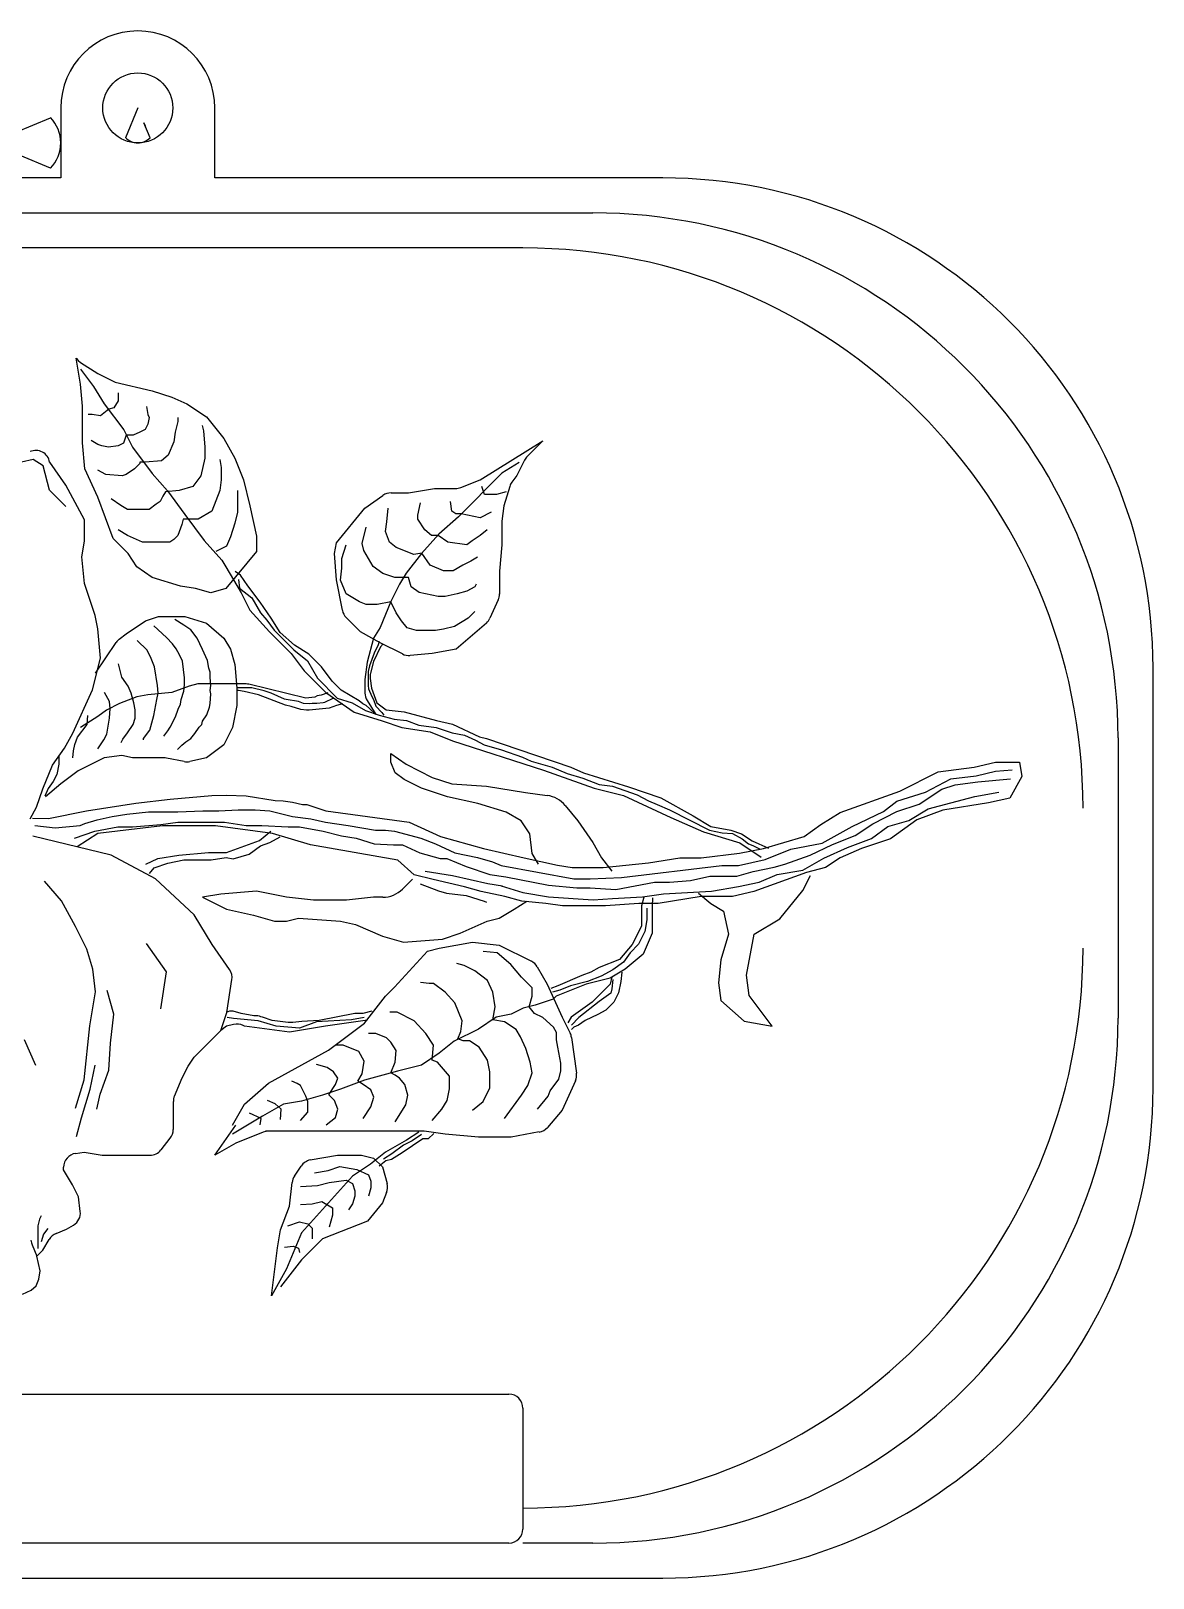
# Model space of a CAD drawing. Extents: x 19 to 164, y 19 to 130.
# Drawn here: x 83.9 to 164.1, y 19 to 129.6 of the extents above; entities that cross this region are included whole.
import ezdxf

# ---------------------------------------------------------------- set-up
doc = ezdxf.new("R2010")
doc.units = 0
doc.layers.add('WHITE', color=7, linetype='CONTINUOUS')

msp = doc.modelspace()

# ---------------------------------------------------------------- linework, layer by layer
at = {"layer": 'WHITE', "linetype": 'CONTINUOUS'}
for p, q in [((86.05, 124.05), (86.05, 121.55)), ((91.55, 124.05), (90.67, 121.92)), ((97.05, 119.05), (97.05, 124.05)), ((80.97, 121.55), (85.31, 123.35)), ((92.43, 121.92), (91.99, 122.98)), ((91.99, 122.98), (92.09, 122.75)), ((85.31, 119.75), (83.14, 120.65)), ((86.05, 121.55), (86.05, 119.05)), ((86.05, 119.05), (54.05, 119.05)), ((129.05, 119.05), (97.05, 119.05)), ((59.05, 116.55), (124.05, 116.55)), ((119.05, 114.05), (64.05, 114.05)), ((87.46, 104.32), (87.15, 106.18)), ((87.15, 106.18), (87.3, 106.02)), ((87.3, 106.02), (87.46, 105.87)), ((87.46, 105.87), (88.7, 105.09)), ((87.46, 105.4), (88.39, 104.16)), ((88.7, 105.09), (89.94, 104.47)), ((87.61, 102.76), (87.46, 104.32)), ((88.39, 104.16), (89.16, 102.92)), ((89.94, 104.47), (92.57, 103.85)), ((89.16, 102.92), (90.56, 101.06)), ((90.14, 103.12), (89.85, 102.63)), ((90.14, 103.7), (90.14, 103.12)), ((92.57, 103.85), (93.97, 103.39)), ((93.97, 103.39), (95.05, 102.92)), ((95.05, 102.92), (96.45, 101.99)), ((87.61, 100.13), (87.61, 102.76)), ((88.3, 102.15), (88.01, 102.15)), ((88.88, 102.05), (88.3, 102.15)), ((89.47, 102.53), (88.88, 102.05)), ((89.85, 102.63), (89.47, 102.53)), ((92.18, 102.73), (92.27, 102.15)), ((92.27, 102.15), (92.37, 101.95)), ((92.37, 101.95), (92.27, 101.47)), ((94.41, 101.95), (94.41, 101.66)), ((96.45, 101.99), (97.69, 100.44)), ((90.72, 100.69), (90.53, 100.11)), ((90.56, 101.06), (91.18, 99.82)), ((91.21, 100.69), (90.72, 100.69)), ((91.69, 100.89), (91.21, 100.69)), ((92.08, 101.08), (91.69, 100.89)), ((92.27, 101.47), (92.08, 101.08)), ((94.21, 100.89), (94.12, 100.21)), ((94.41, 101.66), (94.21, 100.89)), ((96.15, 101.37), (96.25, 100.98)), ((96.25, 100.98), (96.34, 99.82)), ((87.77, 98.27), (87.61, 100.13)), ((88.69, 100.01), (88.21, 100.3)), ((88.98, 99.92), (88.69, 100.01)), ((89.46, 99.82), (88.98, 99.92)), ((90.14, 99.92), (89.46, 99.82)), ((90.53, 100.11), (90.14, 99.92)), ((91.18, 99.82), (92.57, 97.95)), ((94.12, 100.21), (93.73, 99.24)), ((96.34, 99.82), (96.34, 99.04)), ((97.69, 100.44), (98.47, 99.04)), ((115.99, 97.49), (120.48, 100.28)), ((119.92, 99.72), (119.36, 99.16)), ((120.48, 100.28), (119.92, 99.72)), ((84.07, 98.93), (83.25, 98.75)), ((84.79, 98.48), (84.07, 98.93)), ((85.24, 96.76), (84.79, 98.48)), ((86.41, 97.1), (85.26, 98.76)), ((91.69, 98.66), (91.31, 98.27)), ((92.08, 98.75), (91.69, 98.75)), ((91.69, 98.75), (91.69, 98.66)), ((93.24, 98.85), (92.08, 98.75)), ((93.73, 99.24), (93.24, 98.85)), ((96.34, 99.04), (96.05, 97.78)), ((97.41, 98.95), (97.51, 98.37)), ((97.51, 98.37), (97.51, 97.49)), ((98.47, 99.04), (99.09, 97.49)), ((118.78, 98.73), (117.54, 97.96)), ((119.17, 98.9), (118.62, 97.8)), ((88.7, 96.25), (87.77, 98.27)), ((89.27, 97.88), (88.69, 98.17)), ((90.43, 97.78), (89.27, 97.88)), ((90.72, 97.88), (90.43, 97.78)), ((91.31, 98.27), (90.72, 97.88)), ((92.57, 97.95), (93.66, 96.71)), ((96.05, 97.78), (95.47, 97.01)), ((97.51, 97.49), (97.41, 96.72)), ((99.09, 97.49), (99.55, 95.63)), ((117.54, 97.96), (114.44, 94.85)), ((114.62, 96.94), (115.99, 97.49)), ((118.62, 97.8), (118.26, 97.32)), ((86.41, 95.59), (85.24, 96.76)), ((87.74, 94.63), (86.41, 97.1)), ((89.78, 93.3), (88.7, 96.25)), ((90.34, 95.65), (89.66, 96.14)), ((93.34, 96.33), (93.15, 95.94)), ((93.53, 96.62), (93.34, 96.33)), ((94.5, 96.72), (93.53, 96.62)), ((93.66, 96.71), (94.9, 95.01)), ((95.47, 97.01), (94.5, 96.72)), ((97.41, 96.72), (96.83, 95.26)), ((98.67, 96.72), (98.67, 95.17)), ((107.77, 95.47), (109.06, 96.38)), ((109.64, 96.56), (110.87, 96.56)), ((110.87, 96.56), (112.73, 96.87)), ((112.73, 96.87), (114.24, 96.87)), ((116.3, 96.43), (116.11, 97.01)), ((117.17, 96.43), (116.3, 96.43)), ((117.85, 96.62), (117.17, 96.43)), ((118.11, 97.01), (117.69, 95.63)), ((90.82, 95.36), (90.34, 95.65)), ((92.37, 95.36), (90.82, 95.36)), ((92.86, 95.75), (92.37, 95.36)), ((93.15, 95.94), (92.86, 95.75)), ((96.83, 95.26), (95.86, 94.68)), ((98.67, 95.17), (98.47, 94.39)), ((99.55, 95.63), (100.02, 93.46)), ((105.75, 92.99), (107.77, 95.47)), ((109.33, 94.49), (109.42, 95.46)), ((111.55, 94.97), (111.75, 95.84)), ((113.98, 95.26), (113.88, 95.94)), ((114.27, 95.07), (113.98, 95.26)), ((114.65, 95.07), (114.27, 95.07)), ((116.01, 94.78), (114.65, 95.07)), ((116.79, 95.17), (116.01, 94.78)), ((117.69, 95.63), (117.54, 94.54)), ((87.74, 93.12), (87.74, 94.63)), ((94.7, 94.29), (94.41, 93.52)), ((94.79, 94.68), (94.7, 94.29)), ((95.86, 94.68), (94.79, 94.68)), ((94.9, 95.01), (96.3, 93.15)), ((98.47, 94.39), (98.18, 93.42)), ((107.58, 92.94), (107.87, 94.1)), ((109.23, 93.81), (109.33, 94.49)), ((111.55, 94.68), (111.55, 94.97)), ((112.04, 93.91), (111.55, 94.68)), ((114.44, 94.85), (113.04, 93.61)), ((117.54, 94.54), (117.54, 92.84)), ((87.55, 91.98), (87.74, 93.12)), ((90.87, 92.22), (89.78, 93.3)), ((90.82, 93.52), (90.14, 93.91)), ((91.89, 93.03), (90.82, 93.52)), ((93.83, 93.03), (91.89, 93.03)), ((94.12, 93.23), (93.83, 93.03)), ((94.41, 93.52), (94.12, 93.23)), ((96.3, 93.15), (97.54, 91.75)), ((98.18, 93.42), (97.89, 92.74)), ((100.02, 93.46), (100.02, 92.37)), ((105.6, 92.22), (105.75, 92.99)), ((106.13, 91.87), (106.42, 92.84)), ((107.68, 92.45), (107.58, 92.94)), ((109.52, 93.03), (109.23, 93.81)), ((110, 92.65), (109.52, 93.03)), ((113.04, 93.61), (111.8, 92.22)), ((112.52, 93.52), (112.04, 93.91)), ((113.01, 93.52), (112.52, 93.52)), ((113.69, 93.03), (113.01, 93.52)), ((115.04, 92.84), (113.69, 93.03)), ((115.43, 93.13), (115.04, 92.84)), ((116.01, 93.52), (115.43, 93.13)), ((116.5, 93.91), (116.01, 93.52)), ((117.54, 92.84), (117.38, 90.97)), ((87.74, 90.08), (87.55, 91.98)), ((91.49, 91.28), (90.87, 92.22)), ((97.89, 92.74), (97.12, 92.36)), ((97.54, 91.75), (97.84, 91.28)), ((100.02, 92.37), (97.84, 89.73)), ((105.75, 90.35), (105.6, 92.22)), ((106.13, 91.19), (106.13, 91.87)), ((108.36, 91.29), (107.68, 92.45)), ((111.26, 92.16), (110, 92.65)), ((111.8, 92.22), (110.71, 90.82)), ((111.84, 92.26), (111.26, 92.16)), ((112.43, 91.39), (111.84, 92.26)), ((115.82, 91.97), (115.33, 91.68)), ((92.57, 90.51), (91.49, 91.28)), ((97.84, 91.28), (98.93, 89.42)), ((98.89, 90.68), (98.51, 90.94)), ((99.4, 89.91), (98.89, 90.68)), ((106.03, 90.32), (106.13, 91.19)), ((109.04, 90.8), (108.36, 91.29)), ((109.91, 90.51), (109.04, 90.8)), ((110.71, 90.82), (110.25, 90.04)), ((113.39, 91), (112.43, 91.39)), ((114.07, 91), (113.39, 91)), ((114.75, 91.39), (114.07, 91)), ((115.33, 91.68), (114.75, 91.39)), ((117.38, 90.97), (117.38, 89.33)), ((88.5, 87.8), (87.74, 90.08)), ((94.59, 89.89), (92.57, 90.51)), ((95.67, 89.73), (94.59, 89.89)), ((96.76, 89.42), (95.67, 89.73)), ((97.84, 89.73), (96.76, 89.42)), ((98.73, 90.38), (98.82, 89.76)), ((98.82, 89.76), (99.7, 89.05)), ((100.3, 88.76), (99.4, 89.91)), ((106.16, 88.17), (105.75, 90.35)), ((106.42, 89.35), (106.03, 90.32)), ((110.25, 90.04), (109.63, 88.8)), ((110.88, 90.51), (109.91, 90.51)), ((111.07, 89.84), (110.88, 90.51)), ((111.65, 89.45), (111.07, 89.84)), ((115.04, 89.54), (114.36, 89.35)), ((115.62, 89.84), (115.04, 89.54)), ((115.72, 90.03), (115.62, 89.84)), ((98.93, 89.42), (99.55, 88.18)), ((99.7, 89.05), (100.32, 87.99)), ((101.07, 87.6), (100.3, 88.76)), ((107.39, 88.77), (106.42, 89.35)), ((107.87, 88.58), (107.39, 88.77)), ((108.65, 88.58), (107.87, 88.58)), ((109.62, 88.77), (108.65, 88.58)), ((109.63, 88.8), (108.86, 86.94)), ((110, 87.99), (109.62, 88.77)), ((113.01, 89.16), (111.65, 89.45)), ((113.49, 89.16), (113.01, 89.16)), ((114.36, 89.35), (113.49, 89.16)), ((117.29, 88.91), (116.7, 87.6)), ((88.69, 86.85), (88.5, 87.8)), ((90.71, 86.48), (92.11, 87.41)), ((92.11, 87.41), (93.04, 87.72)), ((93.04, 87.72), (94.9, 87.72)), ((94.84, 87.12), (94.19, 87.51)), ((94.9, 87.72), (96.45, 87.25)), ((99.55, 88.18), (100.95, 86.63)), ((100.32, 87.99), (100.76, 87.46)), ((100.76, 87.46), (101.29, 86.76)), ((101.71, 86.58), (101.07, 87.6)), ((107.46, 86.63), (106.44, 87.65)), ((110.39, 87.41), (110, 87.99)), ((110.78, 86.93), (110.39, 87.41)), ((115.14, 87.61), (114.17, 87.02)), ((115.62, 88.09), (115.14, 87.61)), ((88.88, 84.76), (88.69, 86.85)), ((90.23, 86.11), (90.71, 86.48)), ((93.6, 86.22), (92.7, 87.07)), ((94.04, 85.78), (93.6, 86.22)), ((95.34, 86.77), (94.84, 87.12)), ((95.78, 86.17), (95.34, 86.77)), ((96.45, 87.25), (97.69, 86.17)), ((100.95, 86.63), (102.5, 85.08)), ((101.29, 86.76), (102.7, 85.35)), ((102.74, 85.68), (101.71, 86.58)), ((108.86, 85.85), (107.46, 86.63)), ((108.86, 86.94), (108.39, 86.17)), ((111.46, 86.73), (110.78, 86.93)), ((112.81, 86.73), (111.46, 86.73)), ((113.39, 86.83), (112.81, 86.73)), ((114.17, 87.02), (113.39, 86.83)), ((116.45, 87.26), (114.28, 85.39)), ((88.54, 83.68), (90, 85.87)), ((92.21, 85.33), (91.51, 86.02)), ((92.51, 84.73), (92.21, 85.33)), ((94.29, 85.43), (94.04, 85.78)), ((94.54, 84.98), (94.29, 85.43)), ((96.18, 85.38), (95.78, 86.17)), ((96.53, 84.58), (96.18, 85.38)), ((97.69, 86.17), (98.16, 85.39)), ((98.16, 85.39), (98.47, 84.3)), ((102.7, 85.35), (103.67, 84.55)), ((103.76, 85.04), (102.74, 85.68)), ((108.39, 86.17), (107.92, 84.46)), ((108.42, 85.12), (108.1, 84.21)), ((108.89, 85.55), (108.38, 84.52)), ((108.72, 85.71), (108.42, 85.12)), ((108.78, 85.94), (108.72, 85.71)), ((110.46, 85.05), (108.86, 85.85)), ((109.08, 85.78), (108.89, 85.55)), ((114.28, 85.39), (112.58, 85.08)), ((88.31, 82.48), (88.88, 84.76)), ((90.42, 83.39), (90.17, 84.34)), ((92.75, 84.14), (92.51, 84.73)), ((92.95, 82.8), (92.75, 84.14)), ((94.74, 84.54), (94.54, 84.98)), ((94.89, 83.34), (94.74, 84.54)), ((96.63, 84.04), (96.53, 84.58)), ((96.72, 83.74), (96.63, 84.04)), ((98.47, 84.3), (98.62, 82.6)), ((102.5, 85.08), (103.43, 83.84)), ((103.67, 84.55), (104.38, 83.32)), ((104.66, 84.14), (103.76, 85.04)), ((105.43, 83.11), (104.66, 84.14)), ((107.92, 84.46), (107.77, 83.22)), ((108.1, 84.21), (108, 83.81)), ((108.38, 84.52), (108.17, 83.69)), ((112.58, 85.08), (110.99, 84.95)), ((164.05, 54.05), (164.05, 84.05)), ((90.87, 82.75), (90.42, 83.39)), ((94.89, 82.85), (94.89, 83.34)), ((95.83, 82.91), (95.21, 82.75)), ((99.3, 82.91), (95.83, 82.91)), ((96.72, 83.39), (96.72, 83.74)), ((96.77, 82.8), (96.72, 83.39)), ((103.55, 81.89), (99.49, 82.89)), ((103.43, 83.84), (104.98, 82.29)), ((104.38, 83.32), (105.79, 81.9)), ((106.07, 82.47), (105.43, 83.11)), ((107.77, 83.22), (107.77, 82.26)), ((108, 83.81), (108, 82.8)), ((108.15, 83.3), (108.25, 82.6)), ((86.92, 79.4), (88.31, 82.48)), ((89.53, 81.66), (89.18, 82.3)), ((91.49, 81.98), (90.25, 81.51)), ((91.07, 82.25), (90.87, 82.75)), ((91.26, 81.56), (91.07, 82.25)), ((92.26, 82.13), (91.49, 81.98)), ((93.97, 82.29), (92.26, 82.13)), ((92.7, 80.66), (92.9, 81.8)), ((92.9, 81.8), (93, 82.25)), ((93, 82.25), (92.95, 82.8)), ((95.21, 82.75), (93.97, 82.29)), ((94.59, 81.46), (94.64, 81.8)), ((94.64, 81.8), (94.84, 82.4)), ((94.84, 82.4), (94.89, 82.85)), ((96.72, 82.45), (96.77, 82.8)), ((96.77, 82.2), (96.72, 82.45)), ((96.72, 81.51), (96.77, 82.2)), ((98.75, 82.44), (98.59, 82.44)), ((98.62, 82.6), (98.62, 81.36)), ((99.7, 82.64), (98.68, 82.64)), ((99.14, 82.38), (98.75, 82.44)), ((100.17, 82.13), (99.14, 82.38)), ((100.58, 82.41), (99.7, 82.64)), ((102.09, 81.4), (100.17, 82.13)), ((101.07, 82.24), (100.58, 82.41)), ((102.02, 81.82), (101.07, 82.24)), ((102.15, 81.79), (102.02, 81.82)), ((103.03, 81.66), (102.15, 81.79)), ((104.2, 81.97), (103.55, 81.89)), ((104.35, 82.05), (104.2, 81.97)), ((104.64, 82.1), (104.35, 82.05)), ((105.11, 82.28), (104.64, 82.1)), ((105.48, 81.88), (104.89, 81.59)), ((104.98, 82.29), (106.99, 80.89)), ((105.79, 81.9), (106.85, 81.55)), ((107.35, 81.7), (106.07, 82.47)), ((108, 82.8), (108.03, 82.57)), ((108.03, 82.57), (108.26, 82.01)), ((108.25, 82.6), (108.63, 81.57)), ((108.26, 82.01), (108.39, 81.79)), ((108.39, 81.79), (108.56, 81.33)), ((89.32, 81.04), (88.7, 80.58)), ((90.25, 81.51), (89.32, 81.04)), ((89.58, 81.16), (89.53, 81.66)), ((89.53, 80.46), (89.58, 81.16)), ((91.36, 81.06), (91.26, 81.56)), ((91.36, 80.46), (91.36, 81.06)), ((94.24, 80.56), (94.44, 81.11)), ((94.44, 81.11), (94.59, 81.46)), ((96.18, 80.26), (96.48, 80.71)), ((96.48, 80.71), (96.67, 81.26)), ((96.67, 81.26), (96.72, 81.51)), ((98.62, 81.36), (98.31, 79.8)), ((102.51, 81.29), (102.09, 81.4)), ((103.19, 81.09), (102.51, 81.29)), ((103.39, 81.52), (103.03, 81.66)), ((103.6, 81.03), (103.19, 81.09)), ((103.82, 81.49), (103.39, 81.52)), ((103.78, 81.03), (103.6, 81.03)), ((105.21, 81.19), (103.78, 81.03)), ((104.01, 81.52), (103.82, 81.49)), ((104.34, 81.52), (104.01, 81.52)), ((104.79, 81.56), (104.34, 81.52)), ((104.89, 81.59), (104.79, 81.56)), ((105.73, 81.37), (105.21, 81.19)), ((106.17, 81.48), (105.73, 81.37)), ((106.85, 81.55), (107.82, 81.02)), ((106.99, 80.89), (109.01, 80.27)), ((107.63, 81.48), (107.35, 81.7)), ((107.86, 81.37), (107.63, 81.48)), ((107.82, 81.02), (108.79, 80.67)), ((108.09, 81.16), (107.86, 81.37)), ((107.92, 81.73), (108.54, 80.73)), ((108.54, 80.73), (108.09, 81.16)), ((108.56, 81.33), (108.98, 80.87)), ((108.63, 81.57), (109.28, 81.06)), ((108.79, 80.67), (109.85, 80.4)), ((108.98, 80.87), (109.11, 80.67)), ((109.28, 81.06), (110.56, 80.93)), ((110.56, 80.93), (112.87, 80.29)), ((87.24, 79.12), (87.94, 80.02)), ((88.7, 80.58), (87.46, 79.8)), ((87.94, 80.02), (87.99, 80.66)), ((89.33, 79.32), (89.53, 80.46)), ((90.82, 79.42), (91.22, 80.02)), ((91.22, 80.02), (91.36, 80.46)), ((91.96, 79.02), (92.41, 79.62)), ((92.41, 79.62), (92.7, 80.66)), ((93.4, 79.17), (93.7, 79.57)), ((93.7, 79.57), (93.85, 79.82)), ((93.85, 79.82), (94.24, 80.56)), ((95.63, 79.37), (95.93, 79.82)), ((95.93, 79.82), (96.13, 80.02)), ((96.13, 80.02), (96.18, 80.26)), ((98.31, 79.8), (97.69, 78.56)), ((109.01, 80.27), (110.41, 79.8)), ((109.85, 80.4), (110.73, 80.31)), ((110.41, 79.8), (112.42, 79.49)), ((110.73, 80.31), (111.61, 79.96)), ((111.61, 79.96), (112.85, 79.79)), ((112.85, 79.79), (113.99, 79.43)), ((112.87, 80.29), (114.02, 80.03)), ((114.02, 80.03), (115.94, 79.14)), ((86.31, 78.33), (86.92, 79.4)), ((86.95, 78.13), (87.05, 78.58)), ((87.05, 78.58), (87.24, 79.12)), ((88.69, 78.28), (89.13, 78.92)), ((89.13, 78.92), (89.33, 79.32)), ((90.37, 78.72), (90.47, 78.97)), ((90.47, 78.97), (90.82, 79.42)), ((91.96, 78.92), (91.96, 79.02)), ((94.39, 78.23), (94.69, 78.53)), ((94.69, 78.53), (94.99, 78.78)), ((94.99, 78.78), (95.34, 79.02)), ((95.34, 79.02), (95.63, 79.37)), ((97.69, 78.56), (96.45, 77.63)), ((112.42, 79.49), (114.02, 78.84)), ((113.99, 79.43), (114.88, 79.26)), ((114.02, 78.84), (120.51, 76.76)), ((114.88, 79.26), (115.67, 78.9)), ((115.67, 78.9), (116.29, 78.55)), ((115.94, 79.14), (116.46, 79.01)), ((116.29, 78.55), (117.52, 78.2)), ((116.46, 79.01), (118.76, 78.24)), ((161.55, 79.05), (161.55, 59.05)), ((85.47, 77.11), (86.31, 78.33)), ((85.91, 77.78), (85.91, 77.19)), ((86.9, 77.63), (86.95, 78.13)), ((89.16, 77.63), (87.3, 76.7)), ((90.4, 77.79), (89.16, 77.63)), ((91.18, 77.63), (90.4, 77.79)), ((93.4, 77.63), (91.18, 77.63)), ((94.85, 77.37), (93.6, 77.61)), ((96.45, 77.63), (95.26, 77.37)), ((109.63, 77.32), (109.63, 77.94)), ((109.63, 77.94), (110.71, 77.17)), ((117.52, 78.2), (119.02, 77.67)), ((118.76, 78.24), (122.48, 76.96)), ((119.02, 77.67), (119.64, 77.4)), ((119.64, 77.4), (121.14, 76.96)), ((84.78, 75.42), (85.47, 77.11)), ((85.76, 76.44), (85.51, 75.95)), ((85.91, 77.19), (85.76, 76.44)), ((87.3, 76.7), (86.06, 75.77)), ((109.94, 76.55), (109.63, 77.32)), ((110.56, 76.08), (109.94, 76.55)), ((110.71, 77.17), (112.58, 76.24)), ((120.51, 76.76), (124.15, 75.46)), ((121.14, 76.96), (122.2, 76.52)), ((122.2, 76.52), (123.34, 76.17)), ((122.48, 76.96), (123.38, 76.57)), ((123.38, 76.57), (126.58, 75.55)), ((145.97, 75.26), (148.71, 76.63)), ((148.71, 76.63), (151.27, 76.97)), ((149.61, 76.14), (151.42, 76.35)), ((151.27, 76.97), (152.81, 77.32)), ((151.42, 76.35), (152.81, 76.68)), ((152.81, 77.32), (154.52, 77.32)), ((152.81, 76.68), (153.99, 76.78)), ((154.69, 76.29), (153.83, 74.75)), ((154.52, 77.32), (154.69, 76.29)), ((84.32, 74.12), (84.78, 75.42)), ((85.16, 75.45), (84.91, 74.9)), ((86.06, 75.77), (84.97, 74.84)), ((85.51, 75.95), (85.16, 75.45)), ((111.8, 75.46), (110.56, 76.08)), ((113.66, 74.84), (111.8, 75.46)), ((112.58, 76.24), (113.97, 75.77)), ((113.97, 75.77), (116.45, 75.62)), ((116.45, 75.62), (119.24, 75.15)), ((119.24, 75.15), (120.79, 74.94)), ((123.34, 76.17), (124.49, 75.72)), ((124.15, 75.46), (126.23, 74.94)), ((124.49, 75.72), (125.44, 75.61)), ((125.44, 75.61), (127.22, 75)), ((126.58, 75.55), (128.89, 74.78)), ((141.7, 73.72), (145.97, 75.26)), ((145.76, 74.54), (147.79, 75.18)), ((147.36, 74.32), (148.97, 75.39)), ((147.79, 75.18), (149.61, 76.14)), ((148.97, 75.39), (149.93, 75.71)), ((149.93, 75.71), (151.53, 75.93)), ((151.32, 74.86), (153.03, 75.18)), ((151.53, 75.93), (153.88, 76.14)), ((83.86, 73.28), (84.32, 74.12)), ((87.88, 73.85), (91.41, 74.39)), ((91.41, 74.39), (93.85, 74.67)), ((93.85, 74.67), (96.83, 74.94)), ((96.83, 74.94), (97.89, 74.97)), ((97.89, 74.97), (99.29, 74.93)), ((99.29, 74.93), (101.37, 74.59)), ((101.37, 74.59), (101.92, 74.55)), ((101.92, 74.55), (102.6, 74.46)), ((102.6, 74.46), (103.32, 74.29)), ((103.32, 74.29), (103.62, 74.29)), ((103.62, 74.29), (104.97, 73.85)), ((115.83, 74.37), (113.66, 74.84)), ((117.85, 73.75), (115.83, 74.37)), ((122.07, 74.23), (122.97, 73.13)), ((126.23, 74.94), (129.61, 73.38)), ((127.22, 75), (128.02, 74.57)), ((128.02, 74.57), (128.63, 74.29)), ((128.63, 74.29), (129.52, 73.92)), ((128.89, 74.78), (131.2, 73.49)), ((144.8, 73.79), (145.76, 74.54)), ((145.76, 73.79), (147.36, 74.32)), ((148, 74), (149.61, 74.43)), ((152.3, 74.41), (149.05, 73.9)), ((149.61, 74.43), (151.32, 74.86)), ((153.83, 74.75), (152.3, 74.41)), ((84.04, 73.33), (85.17, 73.31)), ((85.17, 73.31), (87.88, 73.85)), ((87.44, 72.79), (87.77, 72.95)), ((87.77, 72.95), (88.66, 73.2)), ((88.66, 73.2), (89.71, 73.44)), ((89.71, 73.44), (90.76, 73.6)), ((90.76, 73.6), (92.31, 73.77)), ((92.31, 73.77), (94.41, 73.77)), ((93.2, 72.87), (94.41, 73.04)), ((94.41, 73.77), (96.2, 73.85)), ((94.41, 73.04), (97.74, 73.04)), ((96.2, 73.85), (97.33, 73.85)), ((97.33, 73.85), (98.71, 73.93)), ((97.74, 73.04), (99.28, 72.79)), ((98.71, 73.93), (99.92, 73.93)), ((99.92, 73.93), (100.98, 73.85)), ((100.98, 73.85), (102.6, 73.44)), ((102.6, 73.44), (103.9, 73.28)), ((103.9, 73.28), (104.95, 73.04)), ((104.95, 73.04), (106.57, 72.79)), ((104.97, 73.85), (110.94, 73.04)), ((110.94, 73.04), (113.16, 72.01)), ((118.93, 73.13), (117.85, 73.75)), ((119.55, 72.2), (118.93, 73.13)), ((122.97, 73.13), (124.05, 71.58)), ((129.52, 73.92), (132.38, 72.46)), ((129.61, 73.38), (131.95, 72.34)), ((131.2, 73.49), (132.48, 72.72)), ((140.33, 72.87), (141.7, 73.72)), ((142.56, 72.72), (144.8, 73.79)), ((142.77, 72.08), (144.05, 72.93)), ((144.05, 72.93), (145.76, 73.79)), ((145.12, 72.72), (146.62, 73.15)), ((147.17, 73.21), (145.29, 71.84)), ((146.62, 73.15), (148, 74)), ((149.05, 73.9), (147.17, 73.21)), ((89.64, 70.67), (84.05, 72.05)), ((84.2, 72.79), (85.66, 72.63)), ((85.66, 72.63), (87.44, 72.79)), ((87.04, 71.9), (88.49, 72.39)), ((88.69, 72.22), (87.22, 71.27)), ((88.49, 72.39), (90.12, 72.71)), ((93.31, 72.77), (88.69, 72.22)), ((90.12, 72.71), (91.17, 72.71)), ((91.17, 72.71), (93.2, 72.87)), ((97.11, 72.77), (93.31, 72.77)), ((101.18, 72.22), (97.11, 72.77)), ((99.28, 72.79), (100.41, 72.79)), ((100.25, 71.74), (101.06, 72.4)), ((100.41, 72.79), (102.28, 72.71)), ((100.98, 71.58), (101.72, 71.99)), ((103.89, 71.41), (101.18, 72.22)), ((102.28, 72.71), (103.09, 72.71)), ((103.09, 72.71), (104.79, 72.39)), ((104.79, 72.39), (106.09, 72.06)), ((106.09, 72.06), (107.14, 71.9)), ((106.57, 72.79), (108.52, 72.47)), ((107.14, 71.9), (108.44, 71.49)), ((108.52, 72.47), (109.25, 72.47)), ((109.25, 72.47), (109.89, 72.39)), ((109.89, 72.39), (111.76, 71.9)), ((111.76, 71.9), (112.81, 71.49)), ((113.16, 72.01), (116.23, 71.16)), ((119.71, 70.81), (119.55, 72.2)), ((131.95, 72.34), (134.55, 71.56)), ((132.38, 72.46), (133.27, 72.28)), ((132.48, 72.72), (133.89, 72.47)), ((133.27, 72.28), (134.02, 72.23)), ((133.89, 72.47), (134.66, 72.21)), ((134.02, 72.23), (134.72, 71.85)), ((134.66, 72.21), (135.43, 71.7)), ((134.72, 71.85), (135.15, 71.48)), ((136.23, 71.16), (139.14, 72.01)), ((139.14, 72.01), (140.33, 72.87)), ((140.42, 71.54), (142.56, 72.72)), ((141.17, 71.44), (142.77, 72.08)), ((142.24, 71.22), (143.95, 71.87)), ((145.29, 71.84), (143.24, 71.16)), ((143.95, 71.87), (145.12, 72.72)), ((94.47, 70.67), (96.61, 70.88)), ((96.61, 70.88), (97.89, 70.88)), ((97.89, 70.88), (100.25, 71.74)), ((98.36, 70.43), (99.51, 70.76)), ((99.51, 70.76), (100.32, 71.34)), ((100.32, 71.34), (100.98, 71.58)), ((110.13, 70.32), (103.89, 71.41)), ((108.44, 71.49), (109.81, 71.41)), ((109.81, 71.41), (110.46, 71.41)), ((110.46, 71.41), (111.68, 70.84)), ((111.68, 70.84), (113.14, 70.44)), ((112.81, 71.49), (114.19, 70.84)), ((114.19, 70.84), (115.81, 70.52)), ((116.23, 71.16), (119.14, 70.48)), ((120.17, 70.03), (119.71, 70.81)), ((124.05, 71.58), (124.67, 70.5)), ((131.79, 70.48), (134.52, 70.82)), ((134.52, 70.82), (136.23, 71.16)), ((134.55, 71.56), (136.07, 70.54)), ((135.15, 71.48), (135.47, 71.38)), ((135.43, 71.7), (136.58, 71.18)), ((135.47, 71.38), (135.99, 71.1)), ((136.36, 70.37), (138.18, 71.12)), ((138.18, 71.12), (140.42, 71.54)), ((139.57, 70.69), (141.17, 71.44)), ((140.53, 70.47), (142.24, 71.22)), ((143.24, 71.16), (141.7, 70.48)), ((92.82, 68.98), (89.64, 70.67)), ((92.12, 70.03), (92.97, 70.45)), ((92.38, 69.37), (92.71, 69.78)), ((92.71, 69.78), (93.69, 70.1)), ((92.97, 70.45), (94.47, 70.67)), ((93.69, 70.1), (94.84, 70.35)), ((94.84, 70.35), (96.8, 70.35)), ((96.8, 70.35), (97.87, 70.51)), ((97.87, 70.51), (98.36, 70.43)), ((111.28, 69.28), (110.13, 70.32)), ((113.14, 70.44), (113.62, 70.44)), ((113.62, 70.44), (115, 69.87)), ((115, 69.87), (116.7, 69.3)), ((115.81, 70.52), (116.87, 70.2)), ((116.87, 70.2), (117.51, 69.95)), ((117.51, 69.95), (122.68, 68.98)), ((119.14, 70.48), (121.53, 69.96)), ((121.53, 69.96), (122.56, 69.79)), ((122.56, 69.79), (124.78, 69.79)), ((124.67, 70.5), (125.39, 69.53)), ((124.78, 69.79), (128.03, 70.13)), ((126.1, 69.09), (133.26, 69.94)), ((128.03, 70.13), (130.25, 70.48)), ((130.25, 70.48), (131.79, 70.48)), ((133.26, 69.94), (134.44, 69.94)), ((134.44, 69.94), (136.36, 70.37)), ((135.5, 69.51), (137, 69.83)), ((137, 69.83), (137.75, 70.05)), ((137.21, 69.3), (139.03, 69.62)), ((137.75, 70.05), (139.57, 70.69)), ((139.03, 69.62), (140.53, 70.47)), ((140.67, 69.79), (139.31, 69.45)), ((141.7, 70.48), (140.67, 69.79)), ((86.1, 67.41), (84.88, 68.83)), ((95.57, 66.43), (92.82, 68.98)), ((111.16, 68.96), (110.46, 68.26)), ((112.65, 68.94), (111.28, 69.28)), ((111.71, 68.63), (113.02, 68.14)), ((112.08, 69.55), (114.03, 69.22)), ((114.87, 68.42), (112.65, 68.94)), ((114.03, 69.22), (116.54, 68.66)), ((116.54, 68.66), (117.59, 68.49)), ((116.7, 69.3), (117.84, 69.14)), ((117.84, 69.14), (120.87, 68.55)), ((120.87, 68.55), (122.9, 68.34)), ((122.68, 68.98), (123.86, 68.98)), ((123.86, 68.98), (126.1, 69.09)), ((125.68, 68.23), (128.45, 68.76)), ((128.45, 68.76), (129.52, 68.76)), ((129.52, 68.76), (131.02, 68.87)), ((131.02, 68.87), (132.41, 69.19)), ((132.41, 69.19), (134.33, 69.19)), ((134.33, 69.19), (135.5, 69.51)), ((134.44, 68.44), (135.93, 68.76)), ((139.31, 69.45), (135.55, 68.08)), ((135.93, 68.76), (137.21, 69.3)), ((139.04, 68.15), (139.59, 69.24)), ((87.11, 65.59), (86.1, 67.41)), ((97.47, 67.89), (96.18, 67.67)), ((96.18, 67.67), (97.89, 66.82)), ((100.03, 68.1), (97.47, 67.89)), ((102.17, 67.67), (100.03, 68.1)), ((104.1, 67.46), (102.17, 67.67)), ((106.45, 67.46), (104.1, 67.46)), ((108.38, 67.67), (106.45, 67.46)), ((109.05, 67.67), (108.38, 67.67)), ((113.02, 68.14), (113.59, 67.97)), ((113.59, 67.97), (114.99, 67.81)), ((116.06, 68.08), (114.87, 68.42)), ((114.99, 67.81), (116.29, 67.4)), ((117.77, 67.74), (116.06, 68.08)), ((117.51, 68.49), (119.05, 68.02)), ((118.97, 67.4), (117.77, 67.74)), ((119.05, 68.02), (120.87, 67.7)), ((120.87, 67.7), (124.07, 67.48)), ((122.9, 68.34), (123.86, 68.34)), ((123.86, 68.34), (125.68, 68.23)), ((124.07, 67.48), (125.46, 67.59)), ((125.46, 67.59), (127.6, 67.7)), ((127.69, 67.68), (127.52, 67.07)), ((127.6, 67.7), (129.1, 67.91)), ((128.3, 67.63), (128.28, 67.03)), ((131.79, 67.74), (128.71, 67.23)), ((129.1, 67.91), (132.51, 68.12)), ((131.58, 67.96), (132.46, 67.23)), ((134.01, 67.74), (131.79, 67.74)), ((132.51, 68.12), (134.44, 68.44)), ((135.55, 68.08), (134.01, 67.74)), ((137.39, 66.14), (139.04, 68.15)), ((96.85, 64.31), (95.57, 66.43)), ((97.89, 66.82), (99.82, 66.39)), ((99.82, 66.39), (101.32, 65.96)), ((116.29, 67.4), (116.46, 67.32)), ((117.36, 66.17), (118.43, 66.82)), ((118.43, 66.82), (119.33, 67.4)), ((120.68, 67.23), (118.97, 67.4)), ((121.87, 67.06), (120.68, 67.23)), ((124.95, 67.06), (121.87, 67.06)), ((127.34, 67.23), (124.95, 67.06)), ((128.71, 67.23), (127.34, 67.23)), ((127.52, 67.07), (127.52, 65.6)), ((127.91, 66.9), (127.91, 66.07)), ((128.28, 67.03), (128.28, 65.1)), ((132.46, 67.23), (133.37, 66.69)), ((133.37, 66.69), (133.74, 65.04)), ((87.92, 63.97), (87.11, 65.59)), ((101.32, 65.96), (102.17, 65.96)), ((102.17, 65.96), (103.03, 66.17)), ((103.03, 66.17), (106.02, 65.96)), ((106.02, 65.96), (107.09, 65.74)), ((107.09, 65.74), (109.02, 64.89)), ((114.58, 65.1), (116.51, 65.96)), ((116.51, 65.96), (117.36, 66.17)), ((127.52, 65.6), (126.86, 64.29)), ((127.76, 65.23), (127.3, 64.32)), ((127.91, 66.07), (127.76, 65.23)), ((135.57, 65.04), (137.39, 66.14)), ((93.6, 62.34), (92.18, 64.37)), ((98.1, 62.52), (96.85, 64.31)), ((109.02, 64.89), (110.52, 64.46)), ((110.52, 64.46), (113.3, 64.67)), ((113.08, 64.03), (115.44, 64.46)), ((113.3, 64.67), (114.58, 65.1)), ((115.44, 64.46), (117.36, 64.25)), ((117.36, 64.25), (119.66, 63.1)), ((126.86, 64.29), (125.96, 63.22)), ((127.3, 64.32), (126.7, 63.71)), ((128.28, 65.1), (127.63, 63.6)), ((133.74, 65.04), (133.19, 63.21)), ((135.02, 62.12), (135.57, 65.04)), ((88.33, 62.55), (87.92, 63.97)), ((109.88, 61.25), (112.23, 63.82)), ((112.23, 63.82), (113.08, 64.03)), ((117.21, 63.71), (116.22, 63.79)), ((118.2, 62.88), (117.21, 63.71)), ((125.96, 63.22), (124.49, 62.65)), ((126.24, 63.03), (125.48, 62.5)), ((126.7, 63.71), (126.24, 63.03)), ((127.63, 63.6), (126.35, 62.53)), ((133.19, 63.21), (133.01, 61.57)), ((88.53, 60.92), (88.33, 62.55)), ((93.19, 59.71), (93.6, 62.34)), ((114.86, 62.8), (114.33, 62.95)), ((115.62, 62.42), (114.86, 62.8)), ((116.53, 61.74), (115.62, 62.42)), ((118.96, 61.97), (118.2, 62.88)), ((119.72, 61.21), (118.96, 61.97)), ((120.08, 62.7), (120.79, 61.46)), ((123.26, 62.08), (121.54, 61.34)), ((123.91, 62.32), (123.26, 62.08)), ((125.28, 61.89), (123.57, 61.46)), ((124.65, 62.04), (123.66, 61.66)), ((124.49, 62.65), (123.91, 62.32)), ((125.48, 62.5), (124.65, 62.04)), ((126.35, 62.53), (125.28, 61.89)), ((125.39, 61.99), (125.28, 61.46)), ((126.12, 62.32), (126.04, 61.66)), ((135.2, 60.65), (135.02, 62.12)), ((88.13, 58.49), (88.53, 60.92)), ((89.84, 59.32), (89.36, 61.02)), ((97.91, 59.44), (98.27, 61.79)), ((109.23, 60.61), (109.88, 61.25)), ((112.35, 61.51), (111.75, 61.59)), ((112.66, 61.51), (112.35, 61.51)), ((113.49, 60.9), (112.66, 61.51)), ((114.18, 60.14), (113.49, 60.9)), ((116.91, 60.9), (116.53, 61.74)), ((117.06, 59.84), (116.91, 60.9)), ((119.72, 60.6), (119.72, 61.21)), ((120.79, 61.46), (121.86, 59.11)), ((121.54, 61.34), (121.05, 61.17)), ((121.69, 61.05), (121.16, 60.9)), ((123.57, 61.46), (121.43, 60.61)), ((122.45, 61.36), (121.69, 61.05)), ((123.66, 61.66), (122.45, 61.36)), ((125.28, 61.46), (124, 60.18)), ((125.33, 60.83), (124.5, 60.22)), ((125.41, 61.13), (125.33, 60.83)), ((125.48, 61.81), (125.41, 61.13)), ((125.88, 60.84), (125.55, 60.19)), ((126.04, 61.66), (125.88, 60.84)), ((133.01, 61.57), (133.19, 60.29)), ((107.74, 58.68), (109.23, 60.61)), ((114.71, 58.85), (114.18, 60.14)), ((116.91, 58.93), (117.06, 59.84)), ((119.07, 59.75), (118.22, 59.32)), ((119.93, 59.96), (119.07, 59.75)), ((119.49, 59.84), (119.72, 60.6)), ((119.87, 59.38), (119.49, 59.84)), ((121.21, 60.39), (119.93, 59.96)), ((121.43, 60.61), (121.21, 60.39)), ((124, 60.18), (122.5, 59.11)), ((124.5, 60.22), (123.05, 59.08)), ((125.55, 60.19), (124.98, 59.62)), ((133.19, 60.29), (134.84, 58.83)), ((136.85, 58.46), (135.2, 60.65)), ((89.6, 57.26), (89.84, 59.32)), ((97.48, 58.16), (97.91, 59.44)), ((98.11, 59.53), (97.87, 59.45)), ((98.39, 58.59), (97.89, 58.47)), ((98.39, 59.01), (97.93, 59.08)), ((98.36, 59.53), (98.11, 59.53)), ((98.93, 59.37), (98.36, 59.53)), ((100.14, 58.85), (98.39, 59.01)), ((99.83, 59.21), (98.93, 59.37)), ((100.01, 59.21), (99.83, 59.21)), ((101.42, 58.47), (100.14, 58.85)), ((101.14, 58.88), (100.45, 59.1)), ((102.29, 58.72), (101.14, 58.88)), ((102.62, 58.72), (102.29, 58.72)), ((103.27, 58.8), (102.62, 58.72)), ((104.31, 58.78), (103.09, 58.32)), ((104.5, 58.88), (103.27, 58.8)), ((106.81, 58.93), (104.31, 58.78)), ((107.04, 59.37), (104.5, 58.88)), ((107.95, 58.89), (104.95, 58.47)), ((105.17, 56.75), (107.74, 58.68)), ((107.72, 59.08), (106.81, 58.93)), ((107.61, 59.37), (107.04, 59.37)), ((108.27, 59.53), (107.61, 59.37)), ((110.08, 59.46), (109.54, 59.46)), ((111.29, 58.85), (110.08, 59.46)), ((112.13, 57.94), (111.29, 58.85)), ((114.63, 58.09), (114.71, 58.85)), ((117.15, 59.11), (115.87, 58.25)), ((117.74, 58.78), (116.91, 58.93)), ((118.22, 59.32), (117.15, 59.11)), ((118.58, 58.24), (117.74, 58.78)), ((120.47, 59.08), (119.87, 59.38)), ((121.23, 58.4), (120.47, 59.08)), ((121.86, 59.11), (122.43, 57.97)), ((122.5, 59.11), (122.27, 58.71)), ((123.05, 59.08), (122.52, 58.55)), ((123.5, 58.88), (123.01, 58.55)), ((124.4, 59.29), (123.5, 58.88)), ((124.98, 59.62), (124.4, 59.29)), ((134.84, 58.83), (136.85, 58.46)), ((84.27, 55.65), (83.47, 57.48)), ((87.72, 54.64), (88.13, 58.49)), ((95.57, 56.26), (97.48, 58.16)), ((97.89, 58.47), (97.48, 58.16)), ((99.18, 58.47), (99.08, 58.51)), ((102.39, 58.04), (99.18, 58.47)), ((103.09, 58.32), (101.42, 58.47)), ((104.95, 58.47), (102.39, 58.04)), ((108.56, 57.94), (108.03, 57.94)), ((109.32, 57.64), (108.56, 57.94)), ((109.62, 57.33), (109.32, 57.64)), ((112.66, 57.11), (112.13, 57.94)), ((115.87, 58.25), (114.15, 57.4)), ((114.4, 57.56), (114.63, 58.09)), ((114.78, 57.41), (114.4, 57.56)), ((118.88, 57.71), (118.58, 58.24)), ((119.26, 56.88), (118.88, 57.71)), ((121.46, 58.02), (121.23, 58.4)), ((121.46, 57.49), (121.46, 58.02)), ((121.54, 56.96), (121.46, 57.49)), ((122.68, 58.39), (122.52, 58.22)), ((122.52, 57.66), (122.88, 55.12)), ((123.01, 58.55), (122.68, 58.39)), ((89.48, 55.32), (89.6, 57.26)), ((100.89, 54.4), (105.17, 56.75)), ((106.21, 57.11), (105.68, 57.11)), ((107.34, 56.65), (106.21, 57.11)), ((107.72, 55.97), (107.34, 56.65)), ((110, 56.73), (109.62, 57.33)), ((109.93, 55.89), (110, 56.73)), ((113.08, 56.54), (111.8, 55.68)), ((112.58, 56.04), (112.66, 57.11)), ((114.15, 57.4), (113.08, 56.54)), ((115.24, 57.41), (114.78, 57.41)), ((115.92, 56.96), (115.24, 57.41)), ((116.53, 56.04), (115.92, 56.96)), ((119.56, 55.89), (119.26, 56.88)), ((121.76, 55.82), (121.54, 56.96)), ((88.14, 53.98), (88.51, 55.68)), ((88.87, 53.62), (89.48, 55.32)), ((94.73, 54.77), (95.15, 55.62)), ((95.15, 55.62), (95.57, 56.26)), ((105.07, 55.51), (104.31, 55.74)), ((105.52, 55.21), (105.07, 55.51)), ((107.57, 55.06), (107.72, 55.97)), ((110.09, 55.26), (107.74, 54.61)), ((109.62, 55.13), (109.93, 55.89)), ((111.8, 55.68), (110.09, 55.26)), ((112.96, 55.89), (112.58, 56.04)), ((113.8, 54.9), (112.96, 55.89)), ((116.68, 55.21), (116.53, 56.04)), ((119.72, 55.13), (119.56, 55.89)), ((121.61, 54.68), (121.76, 55.28)), ((121.76, 55.28), (121.76, 55.82)), ((87.11, 52.61), (87.72, 54.64)), ((94.17, 53.48), (94.73, 54.77)), ((99.18, 52.9), (100.89, 54.4)), ((102.94, 54.37), (102.56, 54.53)), ((103.17, 54.22), (102.94, 54.37)), ((103.55, 53.46), (103.17, 54.22)), ((105.22, 53.61), (105.67, 54.3)), ((105.83, 54.75), (105.52, 55.21)), ((105.67, 54.3), (105.83, 54.75)), ((107.74, 54.61), (106.02, 53.97)), ((107.27, 54.53), (107.57, 55.06)), ((107.65, 54.3), (107.27, 54.53)), ((108.18, 53.92), (107.65, 54.3)), ((109.93, 54.98), (109.62, 55.13)), ((110.23, 54.75), (109.93, 54.98)), ((110.61, 54.3), (110.23, 54.75)), ((110.84, 53.54), (110.61, 54.3)), ((113.8, 53.99), (113.8, 54.9)), ((116.68, 54.07), (116.68, 55.21)), ((118.96, 53.54), (119.41, 54.22)), ((119.41, 54.22), (119.72, 55.13)), ((121, 53.84), (121.61, 54.68)), ((122.81, 54.56), (121.86, 52.47)), ((87.54, 51.92), (88.14, 53.98)), ((88.63, 52.53), (88.87, 53.62)), ((94.09, 51.09), (94.09, 53.08)), ((101.35, 52.93), (100.82, 53.16)), ((103.24, 53.11), (101.96, 52.9)), ((104.74, 53.54), (103.24, 53.11)), ((103.7, 53.08), (103.55, 53.46)), ((103.7, 52.32), (103.7, 53.08)), ((106.02, 53.97), (104.74, 53.54)), ((105.22, 53.54), (105.22, 53.61)), ((105.6, 53.16), (105.22, 53.54)), ((105.83, 52.55), (105.6, 53.16)), ((108.41, 53.39), (108.18, 53.92)), ((108.18, 52.7), (108.41, 53.39)), ((110.68, 52.85), (110.84, 53.54)), ((113.26, 52.55), (113.64, 53.16)), ((113.64, 53.16), (113.8, 53.99)), ((115.46, 52.47), (116.22, 53.08)), ((116.22, 53.08), (116.68, 54.07)), ((117.74, 51.87), (118.96, 53.54)), ((120.09, 52.55), (120.85, 53.46)), ((120.85, 53.46), (121, 53.84)), ((98.32, 51.4), (99.18, 52.9)), ((100.46, 52.04), (98.32, 50.76)), ((100.36, 51.87), (99.53, 52.25)), ((101.96, 52.9), (100.46, 52.04)), ((101.8, 52.55), (101.35, 52.93)), ((101.73, 51.79), (101.8, 52.55)), ((103.17, 51.72), (103.7, 52.32)), ((104.99, 51.41), (105.67, 51.94)), ((105.67, 51.94), (105.83, 52.55)), ((107.65, 51.87), (108.18, 52.7)), ((109.93, 51.64), (110.68, 52.85)), ((112.58, 51.72), (113.26, 52.55)), ((121.86, 52.47), (120.8, 51.24)), ((87.18, 50.58), (87.54, 51.92)), ((97.04, 49.26), (98.54, 51.4)), ((100.5, 50.9), (98.54, 50.12)), ((100.29, 51.41), (100.36, 51.87)), ((112.01, 50.97), (100.68, 50.97)), ((111.61, 50.89), (110.73, 50.33)), ((113.51, 50.76), (112.01, 50.97)), ((120.22, 50.91), (118.22, 50.55)), ((93.21, 49.63), (93.87, 50.47)), ((98.54, 50.12), (97.04, 49.26)), ((110.73, 50.33), (109.23, 49.48)), ((110.53, 49.97), (109.7, 49.36)), ((111.9, 50.41), (110.44, 49.43)), ((111.14, 50.27), (110.53, 49.97)), ((111.82, 50.73), (111.14, 50.27)), ((112.29, 50.41), (111.9, 50.41)), ((112.68, 50.79), (112.29, 50.41)), ((115.87, 50.55), (113.51, 50.76)), ((118.22, 50.55), (115.87, 50.55)), ((87.11, 49.38), (87.73, 49.47)), ((87.73, 49.47), (89.01, 49.26)), ((89.01, 49.26), (92.42, 49.26)), ((103.87, 48.91), (105.81, 49.26)), ((105.81, 49.26), (107.52, 49.26)), ((107.52, 49.26), (108.38, 49.05)), ((109.23, 49.48), (108.16, 48.62)), ((108.38, 49.05), (109.02, 48.41)), ((109.27, 48.85), (108.79, 48.46)), ((109.7, 49.36), (109.09, 48.98)), ((109.66, 48.95), (109.27, 48.85)), ((110.44, 49.43), (109.66, 48.95)), ((86.25, 48.2), (86.25, 48.39)), ((86.89, 47.14), (86.25, 48.2)), ((102.73, 47.75), (103.22, 48.48)), ((106.88, 47.76), (103.24, 43.7)), ((104.16, 47.99), (105.14, 48.15)), ((105.14, 48.15), (105.98, 48.45)), ((105.98, 48.45), (107.19, 48.22)), ((108.16, 48.62), (106.88, 47.76)), ((107.19, 48.22), (108.03, 47.84)), ((108.03, 47.84), (108.18, 47.39)), ((109.02, 48.41), (109.35, 47.23)), ((87.31, 46.29), (86.89, 47.14)), ((102.39, 45.62), (102.57, 47.31)), ((103.17, 47.01), (104.39, 47.08)), ((104.39, 47.08), (105.22, 47.31)), ((105.22, 47.31), (106.43, 47.46)), ((106.43, 47.46), (106.89, 47.24)), ((106.89, 47.24), (107.04, 46.7)), ((107.04, 46.7), (107.04, 46.32)), ((108.18, 46.93), (108.03, 46.32)), ((108.18, 47.39), (108.18, 46.93)), ((109.32, 46.59), (109.02, 45.84)), ((87.44, 45.24), (87.31, 46.29)), ((101.75, 43.91), (102.39, 45.62)), ((103.17, 45.72), (104.01, 45.79)), ((104.01, 45.79), (104.69, 45.94)), ((104.69, 45.94), (105.45, 45.49)), ((105.45, 45.49), (105.45, 44.96)), ((106.89, 45.79), (106.59, 45.34)), ((107.04, 46.32), (106.89, 45.79)), ((109.02, 45.84), (107.95, 44.55)), ((84.52, 44.68), (84.4, 44.2)), ((84.64, 44.92), (84.52, 44.68)), ((86.46, 43.96), (86.96, 44.26)), ((102.26, 44.2), (103.09, 44.5)), ((103.09, 44.5), (103.7, 44.35)), ((103.7, 44.35), (104.01, 44.05)), ((107.95, 44.55), (104.74, 43.27)), ((105.45, 44.96), (105.22, 44.12)), ((84.4, 44.2), (84.4, 42.58)), ((84.82, 43.6), (84.64, 43.06)), ((84.77, 42.47), (85.23, 43.24)), ((85.12, 44.02), (84.82, 43.6)), ((85.72, 43.66), (86.46, 43.96)), ((101.53, 42.63), (101.75, 43.91)), ((103.24, 43.7), (102.17, 41.13)), ((104.74, 43.27), (103.24, 41.77)), ((104.01, 44.05), (104.01, 43.29)), ((84, 42.84), (84.34, 42.05)), ((84.34, 42.05), (84.77, 42.47)), ((84.57, 40.99), (84.34, 42.05)), ((101.1, 39.2), (101.53, 42.63)), ((102.03, 42.68), (102.64, 42.76)), ((102.64, 42.76), (103.02, 42.6)), ((103.02, 42.6), (103.09, 42.3)), ((84.49, 40.39), (84.57, 40.99)), ((102.17, 41.13), (101.1, 39.2)), ((103.24, 41.77), (101.75, 39.84)), ((83.94, 39.61), (84.29, 39.92)), ((84.29, 39.92), (84.49, 40.39)), ((83.31, 39.33), (83.94, 39.61)), ((65.05, 32.18), (118.05, 32.18)), ((119.05, 31.18), (119.05, 22.55)), ((118.05, 21.55), (65.05, 21.55)), ((124.05, 21.55), (119.05, 21.55)), ((54.05, 19.05), (129.05, 19.05))]:
    msp.add_line(p, q, dxfattribs=at)
msp.add_circle((91.55, 124.05), 2.5, dxfattribs=at)
for centre, radius, start, end in [((91.55, 124.05), 5.5, 0, 180), ((83.5, 121.56), 2.55, 359.8651, 44.809), ((91.56, 122.8), 1.24, 224.6745, 269.77), ((91.54, 122.8), 1.25, 270.3667, 315.2591), ((83.51, 121.54), 2.54, 315.1275, 0.1805), ((129.05, 84.05), 35, 0, 90), ((124.05, 79.05), 37.5, 0, 90), ((119.05, 74.05), 40, 0, 90), ((84.27, 98.59), 1, 9.4717, 114.1888), ((120.06, 98.45), 1, 134.5965, 153.0525), ((119.07, 96.74), 1, 144.2759, 164.1017), ((109.63, 95.56), 0.999, 89.541, 124.9309), ((114.25, 97.87), 1, 269.3125, 291.5889), ((116.38, 89.33), 1, 335.485, 0.2865), ((107.14, 88.36), 1, 191.198, 225.4035), ((115.79, 88.01), 0.998, 311.3479, 335.7461), ((90.82, 85.31), 0.996, 126.6281, 145.8471), ((110.9, 85.95), 1, 243.7412, 274.9153), ((99.29, 81.91), 1, 78.4654, 89.4269), ((109.14, 83.44), 0.999, 165.8108, 188.3407), ((108.77, 82.26), 1, 179.8281, 211.799), ((93.4, 76.63), 1, 78.4654, 90), ((95.06, 78.35), 1, 258.22, 281.7799), ((120.53, 72.96), 2, 39.4973, 82.466), ((109.04, 69.66), 1.99, 270.1725, 315.2438), ((119.05, 64.05), 40, 270, 0), ((119.21, 62.21), 0.997, 29.4956, 63.3065), ((97.28, 61.94), 1, 351.1494, 35.1186), ((98.63, 57.62), 0.998, 62.9984, 103.7437), ((99.99, 58.2), 1.01, 62.9257, 88.9746), ((124.05, 59.05), 37.5, 270, 0), ((121.53, 57.54), 0.997, 6.8542, 25.4856), ((121.89, 54.96), 1, 336.4855, 9.2645), ((95.09, 53.09), 1, 156.9218, 180.4584), ((129.05, 54.05), 35, 270, 0), ((93.09, 51.09), 0.996, 321.1516, 359.7123), ((100.87, 49.97), 1, 90, 111.6953), ((120.04, 51.89), 1, 280.1405, 319.1376), ((87.25, 48.39), 1, 98.049, 180), ((92.43, 50.26), 1, 269.2552, 320.9646), ((104.05, 47.93), 0.996, 100.4077, 146.4695), ((103.56, 47.2), 0.996, 146.4694, 173.6598), ((108.39, 46.95), 0.997, 338.5829, 16.0717), ((86.45, 45.12), 1, 300.7967, 6.9544), ((84.92, 43.24), 1, 183.8901, 203.3937), ((86.09, 42.73), 1, 111.7697, 149.4096), ((118.05, 31.18), 1, 0, 90), ((118.05, 22.55), 1, 270, 0)]:
    msp.add_arc(centre, radius, start, end, dxfattribs=at)

doc.saveas('drawing.dxf')
